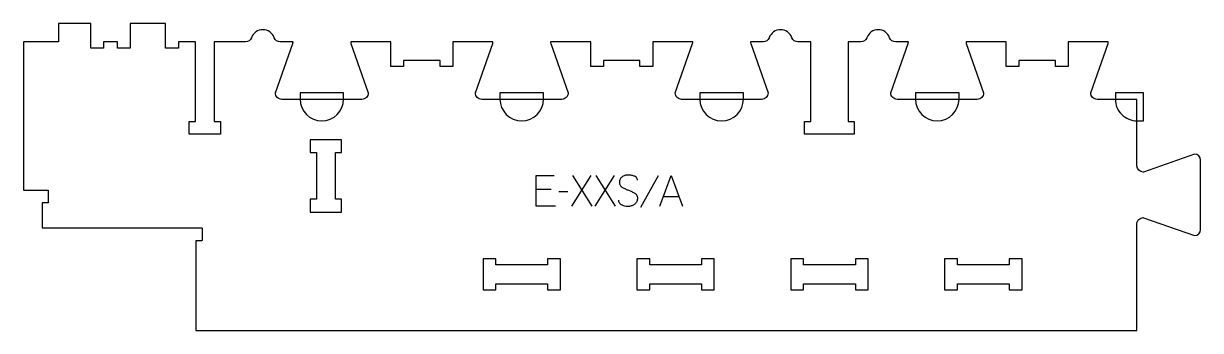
# Model space of a CAD drawing. Extents: x 0 to 1147, y 0 to 300.
import ezdxf

# ---------------------------------------------------------------- set-up
doc = ezdxf.new("R2010")
doc.units = 0
for name, color, linetype in [('1_ANYTOOL_1MMDEEP_LABELS_S', 2, 'CONTINUOUS'), ('3_ANYTOOL_CUTTHROUGH_INSID', 4, 'CONTINUOUS'), ('4_ANYTOOL_CUTTHROUGH_OUTSI', 5, 'CONTINUOUS'), ('5_ANYTOOL_HALF_MILL_9MM_IN', 3, 'CONTINUOUS')]:
    doc.layers.add(name, color=color, linetype=linetype)

msp = doc.modelspace()

# ---------------------------------------------------------------- linework, layer by layer
at = {"layer": '1_ANYTOOL_1MMDEEP_LABELS_S'}
for p, q in [((553.177647, 151.322296), (534.277647, 121.322296)), ((554.420504, 121.322296), (535.477647, 151.322296)), ((575.891933, 151.322296), (556.991933, 121.322296)), ((577.13479, 121.322296), (558.191933, 151.322296)), ((618.83479, 150.850867), (601.649076, 120.079439)), ((514.349076, 137.393725), (499.691933, 137.393725)), ((530.849076, 135.20801), (522.063362, 135.122296)), ((624.020504, 130.879439), (638.93479, 130.879439))]:
    msp.add_line(p, q, dxfattribs=at)
for points in [[(518.63479, 121.322296), (499.691933, 121.322296), (499.691933, 151.322296), (517.520504, 151.322296)], [(620.549076, 121.322296), (631.43479, 151.322296), (642.491933, 121.322296)]]:
    msp.add_lwpolyline(points, dxfattribs=at)
msp.add_lwpolyline([(598.520504, 146.736582, 0.071867), (598.327391, 148.073188, 0.100684), (597.700862, 149.254439, 0.047558), (597.226308, 149.730889, 0.038563), (596.676308, 150.119617, 0.037928), (595.97912, 150.467086, 0.026634), (595.241933, 150.722296, 0.028461), (592.2186, 151.408279, 0.041577), (589.13479, 151.665153, 0.036938), (587.63243, 151.554013, 0.041531), (586.166933, 151.209796, 0.041583), (584.789556, 150.632587, 0.038125), (583.520504, 149.843725, 0.057611), (582.450352, 148.85182, 0.065808), (581.656219, 147.631225, 0.06469), (581.178723, 146.17167, 0.046778), (581.03479, 144.636582, 0.052235), (581.197146, 143.086739, 0.075448), (581.741933, 141.636582, 0.076671), (582.658025, 140.463529, 0.061023), (583.863362, 139.579439, 0.021951), (586.892216, 138.052093, 0.018213), (590.03479, 136.772296, -0.02405), (593.136275, 135.466834, -0.02981), (596.077647, 133.836582, -0.068439), (597.218949, 132.870651, -0.079282), (598.027647, 131.618725, -0.076308), (598.452647, 130.040043, -0.047772), (598.477647, 128.393725, -0.046243), (598.184413, 126.712765, -0.06359), (597.53479, 125.141939, -0.064671), (596.561966, 123.85775, -0.057073), (595.306219, 122.843725, -0.067522), (592.33791, 121.480814, -0.070793), (589.113362, 120.979439, -0.064027), (585.974346, 121.341954, -0.070447), (583.049076, 122.522296, -0.054374), (581.890659, 123.371929, -0.074742), (580.991933, 124.48301, -0.075199), (580.468926, 125.789389, -0.057737), (580.306219, 127.193725)], format="xyb", dxfattribs=at)
at = {"layer": '3_ANYTOOL_CUTTHROUGH_INSID'}
for points in [[(285.75, 115.579938), (310, 115.579938), (310, 128.079938), (304, 128.079938), (304, 173.579938), (310, 173.579938), (310, 186.079938), (279.5, 186.079938), (279.5, 173.579938), (285.5, 173.579938), (285.5, 128.079938), (279.5, 128.079938), (279.5, 115.579938)], [(460.5, 64), (460.5, 70), (448, 70), (448, 39.5), (460.5, 39.5), (460.5, 45.5), (511, 45.5), (511, 39.5), (523.5, 39.5), (523.5, 70), (511, 70), (511, 64)], [(635.75, 64), (610.5, 64), (610.5, 70), (598, 70), (598, 39.5), (610.5, 39.5), (610.5, 45.5), (661, 45.5), (661, 39.5), (673.5, 39.5), (673.5, 70), (661, 70), (661, 64)], [(785.75, 64), (760.5, 64), (760.5, 70), (748, 70), (748, 39.5), (760.5, 39.5), (760.5, 45.5), (811, 45.5), (811, 39.5), (823.5, 39.5), (823.5, 70), (811, 70), (811, 64)], [(910.5, 64), (910.5, 70), (898, 70), (898, 39.5), (910.5, 39.5), (910.5, 45.5), (961, 45.5), (961, 39.5), (973.5, 39.5), (973.5, 70), (961, 70), (961, 64)]]:
    msp.add_lwpolyline(points, close=True, dxfattribs=at)
at = {"layer": '4_ANYTOOL_CUTTHROUGH_OUTSI'}
msp.add_lwpolyline([(755.095563, 281.5, -0.317837), (749.203006, 285.666667, 0.707107), (727.046994, 285.666667, -0.317837), (721.154437, 281.5), (708.755437, 281.5, 0.061784), (708.990431, 280.10513), (725.885965, 231.832588, -0.084368), (725.9, 231.75, -0.414214), (719.65, 225.5), (641.65, 225.5, -0.414214), (635.4, 231.75, -0.084368), (635.414035, 231.832588), (652.313148, 280.116195, 0.061178), (652.544563, 281.5), (613.45, 281.5), (613.45, 257.75, -0.414214), (613.2, 257.5), (601.2, 257.5, -0.414214), (600.95, 257.75), (600.95, 263.5), (565.45, 263.5), (565.45, 257.75, -0.414214), (565.2, 257.5), (553.2, 257.5, -0.414214), (552.95, 257.75), (552.95, 281.5), (513.855437, 281.5, 0.061784), (514.090431, 280.10513), (530.985965, 231.832588, -0.084368), (531, 231.75, -0.414214), (524.75, 225.5), (446.75, 225.5, -0.414214), (440.5, 231.75, -0.084368), (440.514035, 231.832588), (457.413148, 280.116195, 0.061178), (457.644563, 281.5), (418.55, 281.5), (418.55, 257.75, -0.414214), (418.3, 257.5), (406.3, 257.5, -0.414214), (406.05, 257.75), (406.05, 263.5), (370.55, 263.5), (370.55, 257.75, -0.414214), (370.3, 257.5), (358.3, 257.5, -0.414214), (358.05, 257.75), (358.05, 281.5), (318.955437, 281.5, 0.061784), (319.190431, 280.10513), (336.085965, 231.832588, -0.084368), (336.1, 231.75, -0.414214), (329.85, 225.5), (251.85, 225.5, -0.414214), (245.6, 231.75, -0.084368), (245.614035, 231.832588), (262.513148, 280.116195, 0.061178), (262.744563, 281.5), (250.345563, 281.5, -0.317837), (244.453006, 285.666667, 0.707107), (222.296994, 285.666667, -0.317837), (216.404437, 281.5), (186, 281.5), (186, 204), (191.75, 204, -0.414214), (192, 203.75), (192, 191.75, -0.414214), (191.75, 191.5), (161.75, 191.5, -0.414214), (161.5, 191.75), (161.5, 203.75, -0.414214), (161.75, 204), (167.5, 204), (167.5, 281.5), (151, 281.5), (151, 275.75, -0.414214), (150.75, 275.5), (138.75, 275.5, -0.414214), (138.5, 275.75), (138.5, 299.5), (104, 299.5), (104, 275.75, -0.414214), (103.75, 275.5), (91.75, 275.5, -0.414214), (91.5, 275.75), (91.5, 281.5), (78, 281.5), (78, 275.75, -0.414214), (77.75, 275.5), (65.75, 275.5, -0.414214), (65.5, 275.75), (65.5, 299.5), (34, 299.5), (34, 281.75, -0.414214), (33.75, 281.5), (0, 281.5), (0, 137), (23.75, 137, -0.414214), (24, 136.75), (24, 124.75, -0.414214), (23.75, 124.5), (18, 124.5), (18, 100), (173.75, 100, -0.414214), (174, 99.75), (174, 87.75, -0.414214), (173.75, 87.5), (168, 87.5), (168, 0), (335.75, 0), (1085.499999, 0), (1085.499733, 103.831642, -0.414214), (1091.749733, 110.081642, -0.084369), (1091.832321, 110.067606), (1141.79178, 92.581655, 0.412073), (1147.499733, 98.331501), (1147.499733, 166.331501, 0.412073), (1141.79178, 172.081348), (1091.832321, 154.595396, -0.084369), (1091.749733, 154.581361, -0.411451), (1085.500006, 160.773532), (1085.5, 225.5), (1046.75, 225.5, -0.414214), (1040.5, 231.75, -0.084368), (1040.514035, 231.832588), (1057.413148, 280.116195, 0.061178), (1057.644563, 281.5), (1018.55, 281.5), (1018.55, 257.75, -0.414214), (1018.3, 257.5), (1006.3, 257.5, -0.414214), (1006.05, 257.75), (1006.05, 263.5), (970.55, 263.5), (970.55, 257.75, -0.414214), (970.3, 257.5), (958.3, 257.5, -0.414214), (958.05, 257.75), (958.05, 281.5), (918.955437, 281.5, 0.061784), (919.190431, 280.10513), (936.085965, 231.832588, -0.084368), (936.1, 231.75, -0.414214), (929.85, 225.5), (851.85, 225.5, -0.414214), (845.6, 231.75, -0.084368), (845.614035, 231.832588), (862.513148, 280.116195, 0.061178), (862.744563, 281.5), (850.345563, 281.5, -0.317837), (844.453006, 285.666667, 0.707107), (822.296994, 285.666667, -0.317837), (816.404437, 281.5), (804, 281.5), (804, 203.999996), (809.75, 203.999996, -0.414214), (810, 203.749996), (810, 191.749996, -0.414214), (809.75, 191.499996), (785.75, 191.499996), (761.75, 191.5, -0.414214), (761.5, 191.75), (761.5, 203.75, -0.414214), (761.75, 204), (767.5, 204), (767.5, 281.5)], format="xyb", close=True, dxfattribs=at)
at = {"layer": '5_ANYTOOL_HALF_MILL_9MM_IN'}
for points in [[(269.6, 225.75, 1), (312.1, 225.75), (312.1, 232), (269.6, 232)], [(464.5, 225.75, 1), (507, 225.75), (507, 232), (464.5, 232)], [(659.4, 226), (659.4, 225.75, 1), (701.9, 225.75), (701.9, 232), (659.4, 232)], [(869.6, 225.75, 1), (912.1, 225.75), (912.1, 232), (869.6, 232)], [(1064.5, 226), (1064.5, 225.75, 0.414214), (1085.75, 204.5), (1092, 204.5), (1092, 232), (1064.5, 232)]]:
    msp.add_lwpolyline(points, format="xyb", close=True, dxfattribs=at)

doc.saveas('drawing.dxf')
